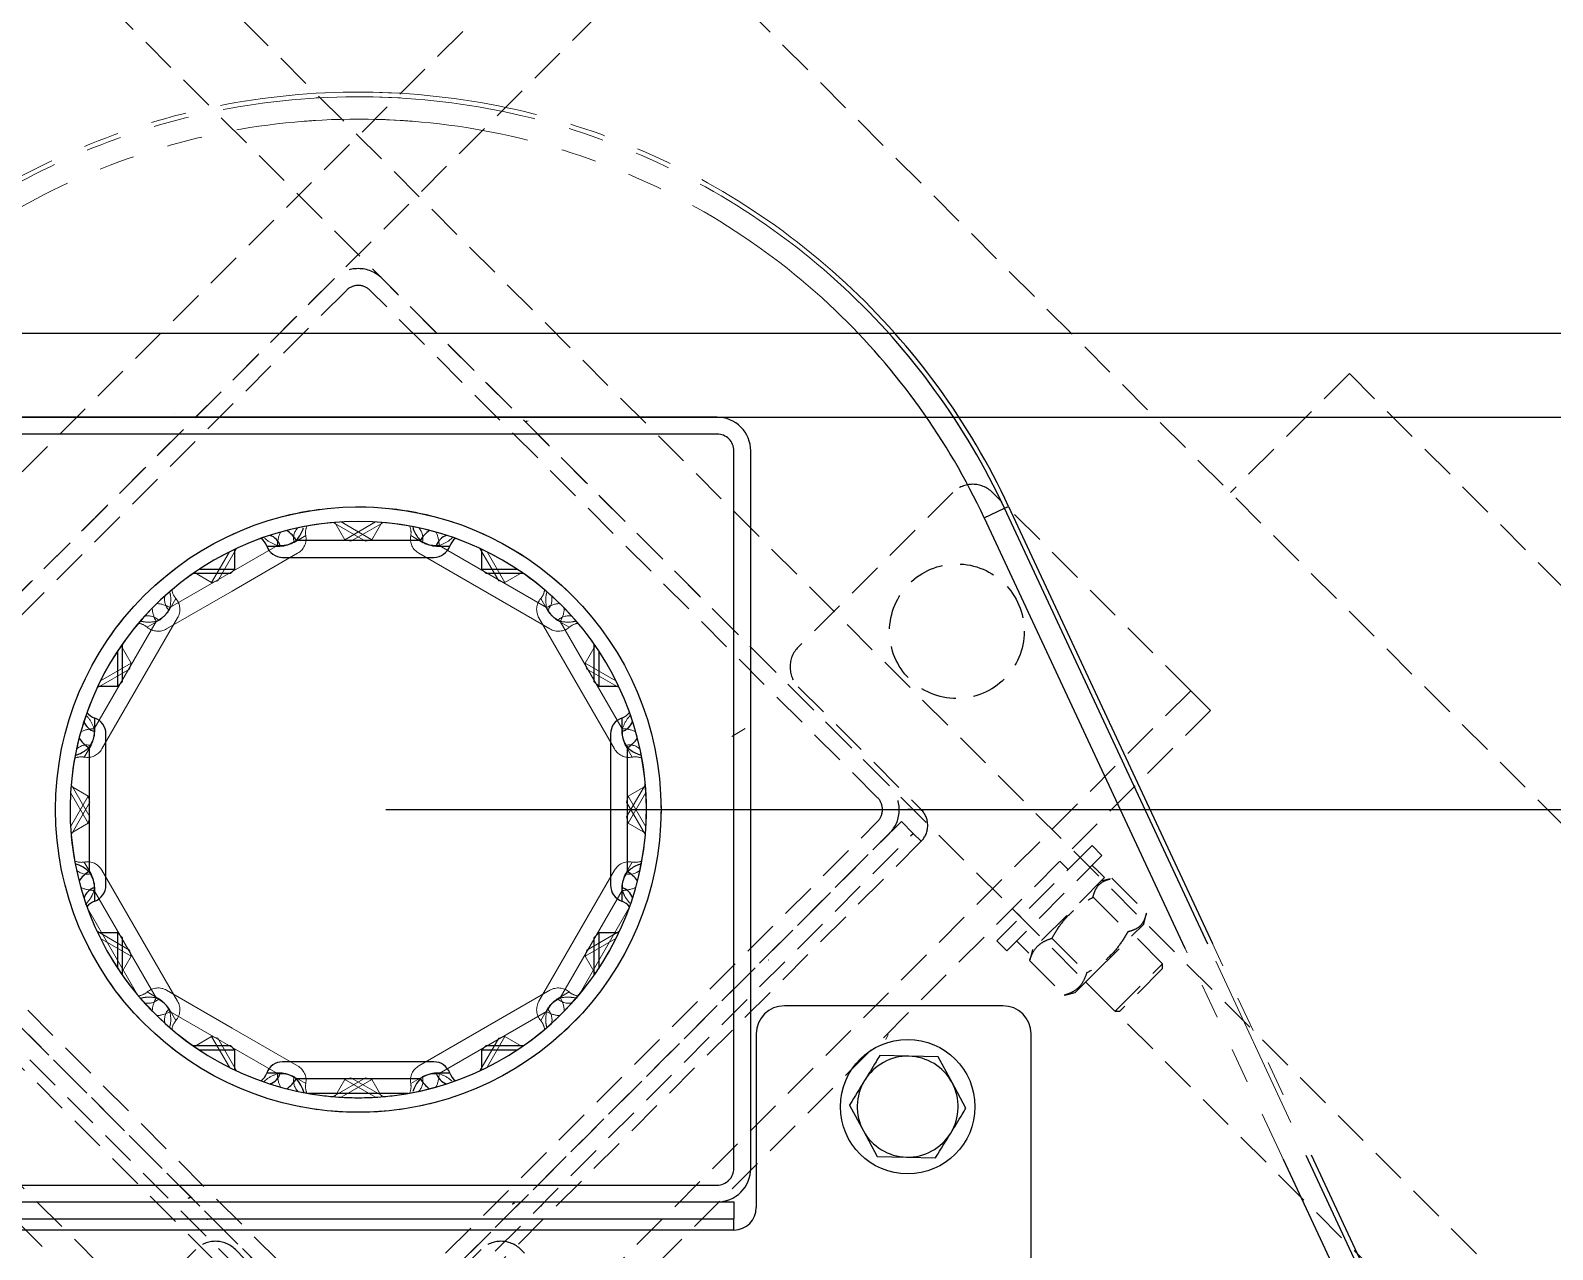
# Model space of a CAD drawing. Header units: millimetres. Extents: x -962 to 79815, y -55582 to 115780.
# Drawn here: x 15394 to 16059, y -33175 to -32642 of the extents above; entities that cross this region are included whole.
import ezdxf

# ---------------------------------------------------------------- set-up
doc = ezdxf.new("R2010")
doc.units = ezdxf.units.MM
doc.linetypes.add('HIDDEN', pattern=[9.525, 6.35, -3.175])
doc.linetypes.add('PHANTOM', pattern=[63.5, 31.75, -6.35, 6.35, -6.35, 6.35, -6.35])
doc.layers.add('01-Dimension', color=4, linetype='Continuous')
doc.layers.add('02-Rotation', color=6, linetype='HIDDEN')
doc.styles.add('GreenexSolar', font='gbeitc.shx', dxfattribs={"width": 0.8, "height": 576.977143})
doc.dimstyles.new('GreenexSolar', dxfattribs={"dimtxt": 3, "dimasz": 1, "dimexe": 0.18, "dimexo": 0.0625, "dimgap": 0.09, "dimtad": 1, "dimtih": 1, "dimtoh": 1, "dimdec": 0, "dimzin": 0, "dimdsep": 46, "dimtxsty": 'GreenexSolar', "dimblk": 'ARCHTICK', "dimcen": 0.09, "dimclrd": 4, "dimclre": 4, "dimclrt": 3, "dimadec": 0, "dimazin": 0, "dimtfac": 1, "dimtdec": 4, "dimtofl": 0, "dimtmove": 0, "dimatfit": 3, "dimfxl": 1, "dimtolj": 1, "dimtzin": 0, "dimarcsym": 0})

# ---------------------------------------------------------------- blocks, each defined once
blk = doc.blocks.new('*U167')
for p, q in [((-1800, 85), (1800, 85)), ((-1800, 70), (1800, 70)), ((115, -35), (76, -35)), ((71, -40), (71, -71)), ((120, -90), (120, -40)), ((-62, -70), (62, -70)), ((-30.32, -69.34), (-30.09, -69.21)), ((-30.09, -69.21), (-29.97, -69.35)), ((62, -70), (67, -70)), ((67, -70), (67, -73)), ((-67, -73), (67, -73)), ((32.73, -70.75), (32.69, -70.71)), ((67, -75), (67, -73)), ((67, -75), (-67, -75))]:
    blk.add_line(p, q)
for points in [[(-70, 64), (-70, -64, 0.414214), (-64, -70), (64, -70, 0.414214), (70, -64), (70, 64, 0.414214), (64, 70), (-64, 70, 0.414214)], [(-67, 64), (-67, -64, 0.414214), (-64, -67), (64, -67, 0.414214), (67, -64), (67, 64, 0.414214), (64, 67), (-64, 67, 0.414214)]]:
    blk.add_lwpolyline(points, format="xyb", close=True)
blk.add_circle((98, -53), 12)
for centre, radius, start, end in [((76, -40), 5, 90, 180), ((115, -40), 5, 0, 90), ((67, -71), 4, 270, 0)]:
    blk.add_arc(centre, radius, start, end)
blk = doc.blocks.new('*U168')
for p, q in [((-1332.9, -1212.69), (1212.69, 1332.9)), ((-1322.29, -1223.29), (1223.29, 1322.29)), ((106.07, 56.57), (78.49, 28.99)), ((148.49, 21.21), (113.14, 56.57)), ((78.49, 21.92), (100.41, 0)), ((148.49, 21.21), (-21.21, -148.49)), ((152.03, 17.68), (148.49, 21.21)), ((152.03, 17.68), (-17.68, -152.03)), ((93.34, -5.66), (96.87, -2.12)), ((96.87, -2.12), (98.99, -4.24)), ((4.24, -98.99), (98.99, -4.24)), ((100.41, -5.66), (98.99, -4.24)), ((5.66, -93.34), (93.34, -5.66)), ((100.41, -5.66), (5.66, -100.41)), ((130.89, -6.43), (113.91, -23.41)), ((132.65, -8.2), (130.89, -6.43)), ((132.65, -8.2), (115.68, -25.17)), ((126.64, -10.68), (125.16, -9.19)), ((133.11, -12.13), (119.61, -25.63)), ((133.11, -12.13), (132.29, -11.31)), ((134.12, -12.34), (132.46, -12.78)), ((134.42, -12.26), (140.61, -18.46)), ((131.07, -15.62), (137.26, -21.81)), ((116.67, -17.68), (118.16, -19.16)), ((140.1, -20.42), (140.61, -18.46)), ((131.21, -29.3), (140.1, -20.42)), ((113.91, -23.41), (115.68, -25.17)), ((117.42, -23.44), (119.61, -25.63)), ((123.73, -22.96), (129.92, -29.15)), ((143.47, -27.51), (138.24, -22.27)), ((73.17, -26.88), (73.11, -26.88)), ((119.83, -26.62), (119.74, -26.94)), ((119.74, -26.94), (125.94, -33.13)), ((120.26, -24.98), (119.82, -26.64)), ((127.9, -32.62), (131.21, -29.3)), ((134.99, -35.99), (143.47, -27.51)), ((143.47, -28.35), (135.84, -35.99)), ((143.47, -28.35), (143.47, -27.51)), ((129.75, -30.76), (134.99, -35.99)), ((125.94, -33.13), (126.25, -33.05)), ((126.24, -33.06), (127.9, -32.62)), ((134.99, -35.99), (135.84, -35.99)), ((27.59, -70.47), (27.66, -70.22)), ((27.66, -70.22), (27.84, -70.23)), ((-28.99, -78.49), (-56.57, -106.07)), ((0, -100.41), (-21.92, -78.49))]:
    blk.add_line(p, q)
for points in [[(-94.75, -4.24), (-4.24, -94.75, 0.414214), (4.24, -94.75), (94.75, -4.24, 0.414214), (94.75, 4.24), (4.24, 94.75, 0.414214), (-4.24, 94.75), (-94.75, 4.24, 0.414214)], [(-92.63, -2.12), (-2.12, -92.63, 0.414214), (2.12, -92.63), (92.63, -2.12, 0.414214), (92.63, 2.12), (2.12, 92.63, 0.414214), (-2.12, 92.63), (-92.63, 2.12, 0.414214)]]:
    blk.add_lwpolyline(points, format="xyb", close=True)
blk.add_circle((106.77, 31.82), 12)
for centre, radius, start, end in [((109.6, 53.03), 5, 45, 135), ((82.02, 25.46), 5, 135, 225), ((97.58, -2.83), 4, 315, 45), ((-25.46, -82.02), 5, 45, 135)]:
    blk.add_arc(centre, radius, start, end)
for centre, start_param, end_param in [((126.36, -18.88), 4.817149, 4.935609), ((124.17, -16.69), 4.723073, 4.747082)]:
    blk.add_ellipse(centre, major_axis=(-10.98, 12.4), ratio=0.574531, start_param=start_param, end_param=end_param)
for points, knots in [([(131.07, -15.62), (131.12, -15.39), (131.29, -14.72), (131.76, -13.76), (132.67, -12.82), (133.62, -12.53), (134.13, -12.38)], [0, 0, 0, 0, 0.139472, 0.405139, 0.677302, 1, 1, 1, 1]), ([(123.73, -22.96), (124.2, -22.15), (125.16, -20.53), (126.94, -18.51), (128.94, -16.86), (130.36, -16.03), (131.07, -15.62)], [0, 0, 0, 0, 0.2646054, 0.5349487, 0.7653436, 1, 1, 1, 1]), ([(140.61, -18.46), (140.34, -19.26), (140.06, -20.19), (139.12, -21.11), (138.17, -21.58), (137.49, -21.75), (137.26, -21.81)], [0, 0, 0, 0, 0.322696, 0.588035, 0.860528, 1, 1, 1, 1]), ([(119.74, -26.94), (119.92, -26.43), (120.29, -25.4), (121.21, -24.24), (122.37, -23.43), (123.27, -23.11), (123.73, -22.96)], [0, 0, 0, 0, 0.264605, 0.534949, 0.765344, 1, 1, 1, 1]), ([(137.26, -21.81), (136.79, -22.61), (135.83, -24.23), (134.04, -26.26), (132.04, -27.91), (130.63, -28.73), (129.92, -29.15)], [0, 0, 0, 0, 0.2646054, 0.5349487, 0.7653436, 1, 1, 1, 1]), ([(129.92, -29.15), (129.74, -29.66), (129.37, -30.69), (128.46, -31.85), (127.29, -32.66), (126.39, -32.98), (125.94, -33.13)], [0, 0, 0, 0, 0.264605, 0.534949, 0.765344, 1, 1, 1, 1])]:
    blk.add_open_spline(points, degree=3, knots=knots)
blk = doc.blocks.new('*U169')
for p, q in [((-1554.22, 1766.35), (1766.35, -1554.22)), ((-1212.69, 1332.9), (1332.9, -1212.69)), ((-1223.29, 1322.29), (1322.29, -1223.29)), ((176.78, 77.78), (155.56, 56.57)), ((176.78, 77.78), (1787.57, -1533.01)), ((21.21, -148.49), (-148.49, 21.21)), ((17.68, -152.03), (-152.03, 17.68)), ((-98.99, -4.24), (-4.24, -98.99)), ((-5.66, -100.41), (-100.41, -5.66)), ((-93.34, -5.66), (-5.66, -93.34)), ((-26.88, -73.17), (-26.88, -73.11)), ((21.92, -78.49), (0, -100.41)), ((56.57, -106.07), (28.99, -78.49))]:
    blk.add_line(p, q)
for points in [[(-4.24, 94.75), (-94.75, 4.24, 0.414214), (-94.75, -4.24), (-4.24, -94.75, 0.414214), (4.24, -94.75), (94.75, -4.24, 0.414214), (94.75, 4.24), (4.24, 94.75, 0.414214)], [(-2.12, 92.63), (-92.63, 2.12, 0.414214), (-92.63, -2.12), (-2.12, -92.63, 0.414214), (2.12, -92.63), (92.63, -2.12, 0.414214), (92.63, 2.12), (2.12, 92.63, 0.414214)]]:
    blk.add_lwpolyline(points, format="xyb", close=True)
blk.add_arc((25.46, -82.02), 5, 45, 135)
blk = doc.blocks.new('*U170')
at = {"color": 8, "linetype": 'PHANTOM', "lineweight": 18}
for p, q in [((-32.73, 70.75), (-32.69, 70.71)), ((30.09, 69.21), (29.97, 69.35)), ((30.09, 69.21), (30.32, 69.34)), ((-11.44, 47.67), (-9.36, 48.87)), ((9.36, 48.87), (11.44, 47.67)), ((-33.74, 35.56), (-32.54, 37.64)), ((32.54, 37.64), (33.74, 35.56)), ((-37.64, 32.54), (-35.56, 33.74)), ((35.56, 33.74), (37.64, 32.54)), ((127.72, 27.02), (126.64, 29.35)), ((124.2, 25.12), (125.28, 22.8)), ((-48.87, 9.36), (-47.67, 11.44)), ((47.67, 11.44), (48.87, 9.36)), ((134.41, 3.23), (172.45, -78.36)), ((166.37, -55.84), (140.19, 0.3)), ((-47.67, -11.44), (-48.87, -9.36)), ((48.87, -9.36), (47.67, -11.44)), ((-39.39, -33.02), (-48.29, -17.6)), ((48.29, -17.6), (39.39, -33.02)), ((-35.56, -33.74), (-37.64, -32.54)), ((37.64, -32.54), (35.56, -33.74)), ((-32.54, -37.64), (-33.74, -35.56)), ((33.74, -35.56), (32.54, -37.64)), ((94.5, -40.13), (94.1, -41.04)), ((-9.36, -48.87), (-11.44, -47.67)), ((11.44, -47.67), (9.36, -48.87)), ((-30.32, -69.34), (-30.09, -69.21)), ((-30.09, -69.21), (-29.97, -69.35))]:
    blk.add_line(p, q, dxfattribs=at)
at = {"color": 7, "linetype": 'Continuous', "lineweight": 25}
for p, q in [((111.64, 52.06), (115.26, 53.75)), ((115.26, 53.75), (116.01, 54.1)), ((116.01, 54.1), (152.38, -23.9)), ((-22, 42.9), (-22, 46.46)), ((11.06, 48), (-11.06, 48)), ((22, 46.46), (22, 42.9)), ((-13.5, 45), (13.5, 45)), ((-22.8, 42.1), (-29.49, 42.1)), ((-28.32, 42.9), (-22, 42.9)), ((-22.8, 42.1), (-22, 42.9)), ((22, 42.9), (22.8, 42.1)), ((22, 42.9), (28.32, 42.9)), ((29.49, 42.1), (22.8, 42.1)), ((-42.9, 22), (-42.9, 28.32)), ((-42.1, 29.49), (-42.1, 22.8)), ((42.1, 22.8), (42.1, 29.49)), ((42.9, 28.32), (42.9, 22)), ((-46.46, 22), (-42.9, 22)), ((-42.9, 22), (-42.1, 22.8)), ((42.1, 22.8), (42.9, 22)), ((42.9, 22), (46.46, 22)), ((-48, 11.06), (-48, -11.06)), ((-45, 0), (-45, 13.5)), ((45, 13.5), (45, -13.5)), ((48, -11.06), (48, 11.06)), ((-45, -13.5), (-45, 0)), ((98.53, 0), (98.01, 0)), ((98.53, 0), (98.68, 0)), ((98.68, 0), (102.67, 0)), ((-42.9, -22), (-46.46, -22)), ((-42.1, -22.8), (-42.9, -22)), ((-42.9, -28.32), (-42.9, -22)), ((-42.1, -22.8), (-42.1, -29.49)), ((42.9, -22), (42.1, -22.8)), ((42.1, -29.49), (42.1, -22.8)), ((46.46, -22), (42.9, -22)), ((42.9, -22), (42.9, -28.32)), ((115, -35), (76, -35)), ((71, -40), (71, -71)), ((120, -90), (120, -40)), ((-29.49, -42.1), (-22.8, -42.1)), ((-22, -42.9), (-28.32, -42.9)), ((-22, -42.9), (-22.8, -42.1)), ((-22, -46.46), (-22, -42.9)), ((22.8, -42.1), (22, -42.9)), ((22, -42.9), (22, -46.46)), ((28.32, -42.9), (22, -42.9)), ((22.8, -42.1), (29.49, -42.1)), ((13.5, -45), (-13.5, -45)), ((98.23, -44), (93.03, -43.87)), ((103.42, -44.13), (98.23, -44)), ((105.91, -48.7), (103.42, -44.13)), ((-11.06, -48), (11.06, -48)), ((108.39, -53.26), (105.91, -48.7)), ((87.61, -52.74), (90.09, -57.3)), ((90.09, -57.3), (92.58, -61.87)), ((92.58, -61.87), (97.77, -62)), ((97.77, -62), (102.97, -62.13)), ((169.94, -61.57), (187.51, -99.23)), ((-62, -70), (62, -70)), ((62, -70), (67, -70)), ((67, -70), (67, -73)), ((-67, -73), (67, -73)), ((67, -75), (67, -73)), ((67, -75), (-67, -75))]:
    blk.add_line(p, q, dxfattribs=at)
at = {"color": 8, "linetype": 'Continuous', "lineweight": 25}
for p, q in [((111.64, 52.06), (147.43, -24.7)), ((151.53, -24.03), (115.26, 53.75)), ((-16.33, 47), (-13.93, 47)), ((13.93, 47), (16.33, 47)), ((-47, 13.93), (-47, 16.33)), ((47, 16.33), (47, 13.93)), ((-47, -16.33), (-47, -13.93)), ((47, -13.93), (47, -16.33)), ((-13.93, -47), (-16.33, -47)), ((16.33, -47), (13.93, -47)), ((8.9, -50.63), (-8.9, -50.63)), ((165, -62.37), (182.25, -99.37)), ((185.88, -97.68), (169.1, -61.7))]:
    blk.add_line(p, q, dxfattribs=at)
at = {"color": 7, "linetype": 'PHANTOM', "lineweight": 18}
for p, q in [((1.3, 47.86), (-4.49, 51.21)), ((-4.18, 51.23), (-2.4, 48.15)), ((-3.07, 51.31), (2.4, 48.15)), ((-2.4, 48.15), (3.07, 51.31)), ((4.49, 51.21), (-1.3, 47.86)), ((2.4, 48.15), (4.18, 51.23)), ((-14.42, 47.1), (-33.58, 36.04)), ((-21.71, 46.59), (-25.06, 40.8)), ((-2.4, 48.15), (-1.3, 47.86)), ((1.3, 47.86), (2.4, 48.15)), ((33.58, 36.04), (14.42, 47.1)), ((25.06, 40.8), (21.71, 46.59)), ((-26.15, 40.5), (-22.99, 45.97)), ((-22.5, 38.97), (-10.81, 45.72)), ((10.81, 45.72), (34.19, 32.22)), ((22.99, 45.97), (26.15, 40.5)), ((-29.23, 42.28), (-26.15, 40.5)), ((-26.15, 40.5), (-25.06, 40.8)), ((25.06, 40.8), (26.15, 40.5)), ((26.15, 40.5), (29.23, 42.28)), ((-34.19, 32.22), (-22.5, 38.97)), ((-36.04, 33.58), (-47.1, 14.42)), ((-45.72, 10.81), (-32.22, 34.19)), ((32.22, 34.19), (45.72, 10.81)), ((47.1, 14.42), (36.04, 33.58)), ((127.14, 30.22), (128.42, 27.47)), ((-40.5, 26.15), (-42.28, 29.23)), ((42.28, 29.23), (40.5, 26.15)), ((-40.8, 25.06), (-46.59, 21.71)), ((-45.97, 22.99), (-40.5, 26.15)), ((-40.8, 25.06), (-40.5, 26.15)), ((40.5, 26.15), (40.8, 25.06)), ((40.5, 26.15), (45.97, 22.99)), ((46.59, 21.71), (40.8, 25.06)), ((129.52, 25.13), (130.23, 23.59)), ((69.02, 14.45), (66.62, 13.06)), ((-48.15, -2.4), (-51.31, 3.07)), ((-48.15, 2.4), (-51.23, 4.18)), ((-51.21, 4.49), (-47.86, -1.3)), ((47.86, -1.3), (51.21, 4.49)), ((51.23, 4.18), (48.15, 2.4)), ((51.31, 3.07), (48.15, -2.4)), ((-51.31, -3.07), (-48.15, 2.4)), ((-47.86, 1.3), (-51.21, -4.49)), ((-47.86, 1.3), (-48.15, 2.4)), ((48.15, 2.4), (47.86, 1.3)), ((51.21, -4.49), (47.86, 1.3)), ((48.15, 2.4), (51.31, -3.07)), ((140.81, 0.9), (166.87, -54.98)), ((-51.23, -4.18), (-48.15, -2.4)), ((-48.15, -2.4), (-47.86, -1.3)), ((47.86, -1.3), (48.15, -2.4)), ((48.15, -2.4), (51.23, -4.18)), ((-32.22, -34.19), (-45.72, -10.81)), ((45.72, -10.81), (32.22, -34.19)), ((-47.1, -14.42), (-36.04, -33.58)), ((36.04, -33.58), (47.1, -14.42)), ((-46.59, -21.71), (-40.8, -25.06)), ((40.8, -25.06), (46.59, -21.71)), ((-40.5, -26.15), (-45.97, -22.99)), ((45.97, -22.99), (40.5, -26.15)), ((-42.28, -29.23), (-40.5, -26.15)), ((-40.5, -26.15), (-40.8, -25.06)), ((40.8, -25.06), (40.5, -26.15)), ((40.5, -26.15), (42.28, -29.23)), ((-22.5, -38.97), (-34.19, -32.22)), ((34.19, -32.22), (10.81, -45.72)), ((-33.58, -36.04), (-14.42, -47.1)), ((14.42, -47.1), (33.58, -36.04)), ((-26.15, -40.5), (-29.23, -42.28)), ((-25.06, -40.8), (-26.15, -40.5)), ((-22.99, -45.97), (-26.15, -40.5)), ((-10.81, -45.72), (-22.5, -38.97)), ((26.15, -40.5), (22.99, -45.97)), ((26.15, -40.5), (25.06, -40.8)), ((29.23, -42.28), (26.15, -40.5)), ((-25.06, -40.8), (-21.71, -46.59)), ((21.71, -46.59), (25.06, -40.8)), ((-4.49, -51.21), (1.3, -47.86)), ((-2.4, -48.15), (-4.18, -51.23)), ((2.4, -48.15), (-3.07, -51.31)), ((-1.3, -47.86), (-2.4, -48.15)), ((3.07, -51.31), (-2.4, -48.15)), ((-1.3, -47.86), (4.49, -51.21)), ((2.4, -48.15), (1.3, -47.86)), ((4.18, -51.23), (2.4, -48.15))]:
    blk.add_line(p, q, dxfattribs=at)
at = {"color": 7, "linetype": 'Continuous', "lineweight": 25}
for centre, radius in [((0, 0), 54), ((98, -53), 12)]:
    blk.add_circle(centre, radius, dxfattribs=at)
at = {"color": 7, "linetype": 'PHANTOM', "lineweight": 18}
blk.add_circle((0, 0), 54, dxfattribs=at)
blk.add_circle((0, 0), 54, dxfattribs=at)
for centre, radius, start, end in [((0, 0), 128, 86.8471, 132.8091), ((0, 0), 128, 47.1909, 93.1529), ((0, 0), 51.4, 216.752, 203.248), ((0, 0), 51.4, 336.752, 323.248), ((-6.41, 49.42), 3, 157.2391, 190.5288), ((6.41, 49.42), 3, 349.4712, 22.7609), ((-12.31, 48.32), 3, 300, 10.5288), ((12.31, 48.32), 3, 169.4712, 240), ((-30.26, 39.59), 3, 187.2391, 220.5288), ((30.26, 39.59), 3, 319.4712, 352.7609), ((-34.82, 35.69), 3, 330, 40.5288), ((34.82, 35.69), 3, 139.4712, 210), ((-39.59, 30.26), 3, 49.4712, 82.7609), ((39.59, 30.26), 3, 97.2391, 130.5288), ((-35.69, 34.82), 3, 229.4712, 300), ((35.69, 34.82), 3, 240, 310.5288), ((-49.42, 6.41), 3, 79.4712, 112.7609), ((-48.32, 12.31), 3, 259.4712, 330), ((48.32, 12.31), 3, 210, 280.5288), ((49.42, 6.41), 3, 67.2391, 100.5288), ((-49.42, -6.41), 3, 247.2391, 280.5288), ((-48.32, -12.31), 3, 30, 100.5288), ((48.32, -12.31), 3, 79.4712, 150), ((49.42, -6.41), 3, 259.4712, 292.7609), ((-39.59, -30.26), 3, 277.2391, 310.5288), ((-35.69, -34.82), 3, 60, 130.5288), ((35.69, -34.82), 3, 49.4712, 120), ((39.59, -30.26), 3, 229.4712, 262.7609), ((-34.82, -35.69), 3, 319.4712, 30), ((34.82, -35.69), 3, 150, 220.5288), ((-30.26, -39.59), 3, 139.4712, 172.7609), ((30.26, -39.59), 3, 7.2391, 40.5288), ((-12.31, -48.32), 3, 349.4712, 60), ((12.31, -48.32), 3, 120, 190.5288), ((-6.41, -49.42), 3, 169.4712, 202.7609), ((6.41, -49.42), 3, 337.2391, 10.5288)]:
    blk.add_arc(centre, radius, start, end, dxfattribs=at)
at = {"color": 8, "linetype": 'PHANTOM', "lineweight": 18}
for centre, radius, start, end in [((0, 0), 127.18, 86.605, 132.9591), ((0, 0), 127.18, 47.0409, 93.395), ((0, 0), 123.18, 85.3697, 133.7201), ((0, 0), 123.18, 46.2799, 94.6303), ((-9.06, 47.12), 5.36, 153.7044, 180.2306), ((-8.83, 48.4), 2.71, 136.8089, 195.7466), ((8.77, 48.39), 2.76, 344.9164, 42.5281), ((9.09, 47.13), 5.33, 359.6879, 26.3772), ((-31.85, 37.5), 2.71, 166.8089, 225.7466), ((31.79, 37.52), 2.76, 314.9164, 12.5281), ((-31.41, 36.28), 5.36, 183.7044, 210.2306), ((-36.27, 31.44), 5.33, 59.6879, 86.3772), ((36.28, 31.41), 5.36, 93.7044, 120.2306), ((31.44, 36.27), 5.33, 329.6879, 356.3772), ((-37.52, 31.79), 2.76, 44.9164, 102.5281), ((37.5, 31.85), 2.71, 76.8089, 135.7466), ((-47.13, 9.09), 5.33, 89.6879, 116.3772), ((47.12, 9.06), 5.36, 63.7044, 90.2306), ((-48.39, 8.77), 2.76, 74.9164, 132.5281), ((48.4, 8.83), 2.71, 46.8089, 105.7466), ((-48.4, -8.83), 2.71, 226.8089, 285.7466), ((48.4, -8.83), 2.71, 254.2534, 313.1911), ((-47.12, -9.06), 5.36, 243.7044, 270.2306), ((47.12, -9.06), 5.36, 269.7694, 296.2956), ((-37.5, -31.85), 2.71, 256.8089, 315.7466), ((-31.41, -36.28), 5.36, 149.7694, 176.2956), ((37.52, -31.79), 2.76, 224.9164, 282.5281), ((31.41, -36.28), 5.36, 3.7044, 30.2306), ((-36.28, -31.41), 5.36, 273.7044, 300.2306), ((-31.85, -37.5), 2.71, 134.2534, 193.1911), ((36.27, -31.44), 5.33, 239.6879, 266.3772), ((31.85, -37.5), 2.71, 346.8089, 45.7466), ((-9.09, -47.13), 5.33, 179.6879, 206.3772), ((-8.77, -48.39), 2.76, 164.9164, 222.5281), ((8.83, -48.4), 2.71, 316.8089, 15.7466), ((9.06, -47.12), 5.36, 333.7044, 0.2306)]:
    blk.add_arc(centre, radius, start, end, dxfattribs=at)
at = {"color": 8, "linetype": 'Continuous', "lineweight": 25}
for centre, radius, start, end in [((0, 0), 127.18, 25, 47.0409), ((0, 0), 123.18, 25, 46.2799), ((-16.6, 46.29), 2.76, 14.9164, 72.5281), ((-15.69, 45.36), 5.33, 29.6879, 56.3772), ((15.71, 45.34), 5.36, 123.7044, 150.2306), ((16.55, 46.33), 2.71, 106.8089, 165.7466), ((-46.33, 16.55), 2.71, 196.8089, 255.7466), ((46.29, 16.6), 2.76, 284.9164, 342.5281), ((-45.34, 15.71), 5.36, 213.7044, 240.2306), ((45.36, 15.69), 5.33, 299.6879, 326.3772), ((-45.36, -15.69), 5.33, 119.6879, 146.3772), ((45.34, -15.71), 5.36, 33.7044, 60.2306), ((-46.29, -16.6), 2.76, 104.9164, 162.5281), ((46.33, -16.55), 2.71, 16.8089, 75.7466), ((-16.55, -46.33), 2.71, 286.8089, 345.7466), ((-15.71, -45.34), 5.36, 303.7044, 330.2306), ((15.71, -45.34), 5.36, 209.7694, 236.2956), ((16.55, -46.33), 2.71, 194.2534, 253.1911)]:
    blk.add_arc(centre, radius, start, end, dxfattribs=at)
at = {"color": 7, "linetype": 'Continuous', "lineweight": 25}
for centre, radius, start, end in [((0, 0), 128, 25, 47.1909), ((0, 0), 51.4, 276.752, 263.248), ((-19.16, 46), 3, 19.4712, 52.7609), ((-13.5, 48), 3, 199.4712, 270), ((13.5, 48), 3, 270, 340.5288), ((19.16, 46), 3, 127.2391, 160.5288), ((-46, 19.16), 3, 217.2391, 250.5288), ((-48, 13.5), 3, 0, 70.5288), ((48, 13.5), 3, 109.4712, 180), ((46, 19.16), 3, 289.4712, 322.7609), ((-48, -13.5), 3, 289.4712, 0), ((48, -13.5), 3, 180, 250.5288), ((-46, -19.16), 3, 109.4712, 142.7609), ((46, -19.16), 3, 37.2391, 70.5288), ((76, -40), 5, 90, 180), ((115, -40), 5, 0, 90), ((-13.5, -48), 3, 90, 160.5288), ((13.5, -48), 3, 19.4712, 90), ((98, -53), 9, 88.5445, 148.5445), ((98, -53), 9, 28.5445, 88.5445), ((-19.16, -46), 3, 307.2391, 340.5288), ((19.16, -46), 3, 199.4712, 232.7609), ((98, -53), 9, 148.5445, 208.5445), ((98, -53), 9, 328.5445, 28.5445), ((98, -53), 9, 208.5445, 268.5445), ((98, -53), 9, 268.5445, 328.5445), ((67, -71), 4, 270, 0)]:
    blk.add_arc(centre, radius, start, end, dxfattribs=at)
at = {"color": 8, "linetype": 'Continuous', "lineweight": 25}
for points, knots in [([(-11.06, 48), (-10.63, 48.55), (-10.09, 49.23), (-9.81, 50.12), (-9.76, 50.29)], [0, 0, 0, 0, 0.807281, 1, 1, 1, 1]), ([(9.73, 50.38), (9.79, 50.18), (10.08, 49.25), (10.63, 48.55), (11.06, 48)], [0, 0, 0, 0, 0.2180544, 1, 1, 1, 1]), ([(-50.31, 9.75), (-50.13, 9.8), (-49.23, 10.09), (-48.55, 10.63), (-48, 11.06)], [0, 0, 0, 0, 0.1990282, 1, 1, 1, 1]), ([(48, 11.06), (48.55, 10.63), (49.27, 10.07), (50.22, 9.77), (50.45, 9.7)], [0, 0, 0, 0, 0.762214, 1, 1, 1, 1]), ([(-48, -11.06), (-48.55, -10.63), (-49.28, -10.06), (-50.23, -9.77), (-50.47, -9.7)], [0, 0, 0, 0, 0.7565419, 1, 1, 1, 1]), ([(50.3, -9.75), (50.13, -9.81), (49.23, -10.09), (48.55, -10.63), (48, -11.06)], [0, 0, 0, 0, 0.196782, 1, 1, 1, 1]), ([(11.06, -48), (10.76, -48.38), (10.23, -49.04), (9.91, -49.91), (9.76, -50.29)], [0, 0, 0, 0, 0.565448, 1, 1, 1, 1])]:
    blk.add_open_spline(points, degree=3, knots=knots, dxfattribs=at)
at = {"color": 8, "linetype": 'PHANTOM', "lineweight": 18}
for points, knots in [([(-16.71, 48.45), (-16.58, 48.32), (-15.88, 47.68), (-15.07, 47.36), (-14.42, 47.1)], [0, 0, 0, 0, 0.199028, 1, 1, 1, 1]), ([(14.42, 47.1), (15.07, 47.36), (15.92, 47.7), (16.65, 48.38), (16.82, 48.54)], [0, 0, 0, 0, 0.762214, 1, 1, 1, 1]), ([(-33.58, 36.04), (-33.48, 36.73), (-33.35, 37.64), (-33.58, 38.62), (-33.63, 38.86)], [0, 0, 0, 0, 0.7565419, 1, 1, 1, 1]), ([(33.6, 38.69), (33.56, 38.51), (33.35, 37.59), (33.48, 36.73), (33.58, 36.04)], [0, 0, 0, 0, 0.196782, 1, 1, 1, 1]), ([(-38.76, 33.61), (-38.56, 33.57), (-37.61, 33.35), (-36.73, 33.48), (-36.04, 33.58)], [0, 0, 0, 0, 0.218054, 1, 1, 1, 1]), ([(36.04, 33.58), (36.73, 33.48), (37.58, 33.35), (38.5, 33.55), (38.67, 33.59)], [0, 0, 0, 0, 0.807281, 1, 1, 1, 1]), ([(-47.1, 14.42), (-47.36, 15.07), (-47.68, 15.87), (-48.31, 16.56), (-48.43, 16.7)], [0, 0, 0, 0, 0.807281, 1, 1, 1, 1]), ([(48.49, 16.77), (48.35, 16.61), (47.69, 15.9), (47.36, 15.07), (47.1, 14.42)], [0, 0, 0, 0, 0.218054, 1, 1, 1, 1]), ([(47.1, -14.42), (47.27, -14.87), (47.58, -15.66), (48.18, -16.38), (48.43, -16.69)], [0, 0, 0, 0, 0.565448, 1, 1, 1, 1]), ([(-36.04, -33.58), (-36.51, -33.51), (-37.35, -33.38), (-38.27, -33.53), (-38.67, -33.6)], [0, 0, 0, 0, 0.565448, 1, 1, 1, 1]), ([(-33.6, -38.7), (-33.56, -38.51), (-33.35, -37.59), (-33.48, -36.73), (-33.58, -36.04)], [0, 0, 0, 0, 0.199028, 1, 1, 1, 1]), ([(33.58, -36.04), (33.48, -36.73), (33.35, -37.64), (33.57, -38.61), (33.63, -38.84)], [0, 0, 0, 0, 0.762214, 1, 1, 1, 1]), ([(-14.42, -47.1), (-15.07, -47.36), (-15.92, -47.71), (-16.66, -48.39), (-16.84, -48.55)], [0, 0, 0, 0, 0.756542, 1, 1, 1, 1]), ([(16.71, -48.44), (16.57, -48.32), (15.88, -47.68), (15.07, -47.36), (14.42, -47.1)], [0, 0, 0, 0, 0.196782, 1, 1, 1, 1])]:
    blk.add_open_spline(points, degree=3, knots=knots, dxfattribs=at)
at = {"color": 7, "linetype": 'PHANTOM', "lineweight": 18}
for points, knots in [([(-14.42, 47.1), (-13.82, 47.11), (-12.62, 47.12), (-11.83, 47.49), (-11.44, 47.67)], [0, 0, 0, 0, 0.499856, 1, 1, 1, 1]), ([(11.44, 47.67), (11.83, 47.49), (12.62, 47.12), (13.82, 47.11), (14.42, 47.1)], [0, 0, 0, 0, 0.500433, 1, 1, 1, 1]), ([(-36.04, 33.58), (-35.52, 33.88), (-34.49, 34.5), (-33.99, 35.21), (-33.74, 35.56)], [0, 0, 0, 0, 0.4998556, 1, 1, 1, 1]), ([(-35.56, 33.74), (-35.21, 33.99), (-34.5, 34.49), (-33.88, 35.52), (-33.58, 36.04)], [0, 0, 0, 0, 0.500433, 1, 1, 1, 1]), ([(33.58, 36.04), (33.88, 35.52), (34.5, 34.49), (35.21, 33.99), (35.56, 33.74)], [0, 0, 0, 0, 0.499856, 1, 1, 1, 1]), ([(33.74, 35.56), (33.99, 35.21), (34.49, 34.5), (35.52, 33.88), (36.04, 33.58)], [0, 0, 0, 0, 0.500433, 1, 1, 1, 1]), ([(-47.67, 11.44), (-47.49, 11.83), (-47.12, 12.62), (-47.11, 13.82), (-47.1, 14.42)], [0, 0, 0, 0, 0.500433, 1, 1, 1, 1]), ([(47.1, 14.42), (47.11, 13.82), (47.12, 12.62), (47.49, 11.83), (47.67, 11.44)], [0, 0, 0, 0, 0.499856, 1, 1, 1, 1]), ([(-47.1, -14.42), (-47.11, -13.82), (-47.12, -12.62), (-47.49, -11.83), (-47.67, -11.44)], [0, 0, 0, 0, 0.499856, 1, 1, 1, 1]), ([(47.67, -11.44), (47.49, -11.83), (47.12, -12.62), (47.11, -13.82), (47.1, -14.42)], [0, 0, 0, 0, 0.500433, 1, 1, 1, 1]), ([(-48.65, -16.98), (-48.31, -16.57), (-47.64, -15.76), (-47.28, -14.87), (-47.1, -14.42)], [0, 0, 0, 0, 0.500893, 1, 1, 1, 1]), ([(-47.23, -20.29), (-47.03, -20.74), (-46.55, -21.84), (-45.75, -23.45), (-44.92, -24.99), (-44.1, -26.41), (-43.18, -27.89), (-42.19, -29.39), (-41.48, -30.36), (-41.18, -30.76)], [0, 0, 0, 0, 0.122958, 0.296123, 0.445913, 0.554092, 0.703881, 0.877019, 1, 1, 1, 1]), ([(41.18, -30.76), (41.48, -30.36), (42.19, -29.39), (43.18, -27.89), (44.1, -26.41), (44.92, -24.99), (45.75, -23.45), (46.55, -21.84), (47.03, -20.74), (47.23, -20.29)], [0, 0, 0, 0, 0.122958, 0.296123, 0.445913, 0.554092, 0.703881, 0.877019, 1, 1, 1, 1]), ([(-33.74, -35.56), (-33.99, -35.21), (-34.49, -34.5), (-35.52, -33.88), (-36.04, -33.58)], [0, 0, 0, 0, 0.500433, 1, 1, 1, 1]), ([(-33.58, -36.04), (-33.88, -35.52), (-34.5, -34.49), (-35.21, -33.99), (-35.56, -33.74)], [0, 0, 0, 0, 0.499856, 1, 1, 1, 1]), ([(35.56, -33.74), (35.21, -33.99), (34.5, -34.49), (33.88, -35.52), (33.58, -36.04)], [0, 0, 0, 0, 0.500433, 1, 1, 1, 1]), ([(36.04, -33.58), (35.52, -33.88), (34.49, -34.5), (33.99, -35.21), (33.74, -35.56)], [0, 0, 0, 0, 0.499856, 1, 1, 1, 1]), ([(39.03, -33.65), (38.51, -33.56), (37.47, -33.37), (36.52, -33.51), (36.04, -33.58)], [0, 0, 0, 0, 0.500893, 1, 1, 1, 1]), ([(-11.44, -47.67), (-11.83, -47.49), (-12.62, -47.12), (-13.82, -47.11), (-14.42, -47.1)], [0, 0, 0, 0, 0.500433, 1, 1, 1, 1]), ([(14.42, -47.1), (13.82, -47.11), (12.62, -47.12), (11.83, -47.49), (11.44, -47.67)], [0, 0, 0, 0, 0.4998556, 1, 1, 1, 1])]:
    blk.add_open_spline(points, degree=3, knots=knots, dxfattribs=at)
at = {"color": 7, "linetype": 'Continuous', "lineweight": 25}
for points, knots in [([(-13.93, 47), (-13.49, 47.04), (-12.63, 47.12), (-11.58, 47.71), (-11.06, 48)], [0, 0, 0, 0, 0.500433, 1, 1, 1, 1]), ([(11.06, 48), (11.58, 47.71), (12.63, 47.12), (13.49, 47.04), (13.93, 47)], [0, 0, 0, 0, 0.499856, 1, 1, 1, 1]), ([(-48, 11.06), (-47.71, 11.58), (-47.12, 12.63), (-47.04, 13.49), (-47, 13.93)], [0, 0, 0, 0, 0.499856, 1, 1, 1, 1]), ([(47, 13.93), (47.04, 13.49), (47.12, 12.63), (47.71, 11.58), (48, 11.06)], [0, 0, 0, 0, 0.500433, 1, 1, 1, 1]), ([(-47, -13.93), (-47.04, -13.49), (-47.12, -12.63), (-47.71, -11.58), (-48, -11.06)], [0, 0, 0, 0, 0.500433, 1, 1, 1, 1]), ([(48, -11.06), (47.71, -11.58), (47.12, -12.63), (47.04, -13.49), (47, -13.93)], [0, 0, 0, 0, 0.499856, 1, 1, 1, 1]), ([(93.03, -43.87), (92.81, -44.24), (91.91, -45.71), (91, -47.19), (90.32, -48.3)], [0, 0, 0, 0, 0.2530667, 1, 1, 1, 1]), ([(-11.06, -48), (-11.58, -47.71), (-12.63, -47.12), (-13.49, -47.04), (-13.93, -47)], [0, 0, 0, 0, 0.499856, 1, 1, 1, 1]), ([(-9.62, -50.63), (-9.8, -50.13), (-10.17, -49.13), (-10.76, -48.38), (-11.06, -48)], [0, 0, 0, 0, 0.500893, 1, 1, 1, 1]), ([(13.93, -47), (13.49, -47.04), (12.63, -47.12), (11.58, -47.71), (11.06, -48)], [0, 0, 0, 0, 0.500433, 1, 1, 1, 1]), ([(90.32, -48.3), (89.44, -49.75), (88.53, -51.24), (87.64, -52.7), (87.61, -52.74)], [0, 0, 0, 0, 0.973005, 1, 1, 1, 1]), ([(-6.04, -51.05), (-5.55, -51.1), (-4.36, -51.23), (-2.56, -51.35), (-0.82, -51.4), (0.82, -51.4), (2.56, -51.35), (4.36, -51.23), (5.55, -51.1), (6.04, -51.05)], [0, 0, 0, 0, 0.122958, 0.296123, 0.445913, 0.554092, 0.703881, 0.877019, 1, 1, 1, 1]), ([(105.68, -57.7), (106.36, -56.59), (107.27, -55.1), (108.16, -53.63), (108.39, -53.26)], [0, 0, 0, 0, 0.7469333, 1, 1, 1, 1]), ([(102.97, -62.13), (102.99, -62.09), (103.88, -60.63), (104.79, -59.14), (105.68, -57.7)], [0, 0, 0, 0, 0.026995, 1, 1, 1, 1])]:
    blk.add_open_spline(points, degree=3, knots=knots, dxfattribs=at)
blk = doc.blocks.new('_ArchTick')
at = {"color": 0, "linetype": 'ByBlock', "const_width": 0.15}
blk.add_lwpolyline([(-0.5, -0.5), (0.5, 0.5)], dxfattribs=at)
blk = doc.blocks.new('*D172')
at = {"layer": '01-Dimension', "color": 4, "lineweight": -2, "transparency": 16777216}
for p, q in [((15542.28, -32982.48), (16837.03, -32982.48)), ((16822.9, -32982.48), (16822.9, -33884.7)), ((16822.9, -35036.7), (16822.9, -34134.48)), ((15542.28, -35036.7), (16837.03, -35036.7))]:
    blk.add_line(p, q, dxfattribs=at)
at = {"layer": 'Defpoints', "color": 0, "transparency": 16777216}
for p in [(15537.37, -32982.48), (16822.9, -32982.48), (15537.37, -35036.7)]:
    blk.add_point(p, dxfattribs=at)
at = {"layer": '01-Dimension', "color": 4, "lineweight": -2, "transparency": 16777216, "xscale": 78.54582712711982, "yscale": 78.54582712711982, "zscale": 78.54582712711982}
for p, rotation in [((16822.9, -32982.48), 90), ((16822.9, -35036.7), 270)]:
    blk.add_blockref('_ArchTick', p, dxfattribs=dict(at, rotation=rotation))
at = {"layer": '01-Dimension', "color": 3, "transparency": 16777216, "insert": (16822.9, -34009.59), "char_height": 235.637, "attachment_point": 5, "style": 'GreenexSolar'}
blk.add_mtext('\\A1;2054', dxfattribs=at)
blk = doc.blocks.new('00-Greenex-侧视总图-Ext', base_point=(15537.37, -32982.48))
for name in ['*U167', '*U170']:
    blk.add_blockref(name, (15537.37, -32982.48))
at = {"layer": '02-Rotation'}
for name in ['*U168', '*U169']:
    blk.add_blockref(name, (15537.37, -32982.48), dxfattribs=at)
at = {"layer": '01-Dimension'}
dim = blk.add_aligned_dim(p1=(15537.37, -35036.7), p2=(15537.37, -32982.48), distance=-1285.53, dimstyle='GreenexSolar', override={"dimscale": 78.545827}, dxfattribs=at)
dim.commit()
dim.dimension.update_dxf_attribs({"geometry": '*D172', "text_midpoint": (16822.9, -34009.59)})

msp = doc.modelspace()

# ---------------------------------------------------------------- block references
at = {"xscale": 2.448579654963099, "yscale": 2.448579654963099, "zscale": 2.448579654963099}
msp.add_blockref('00-Greenex-侧视总图-Ext', (15537.37, -32982.48), dxfattribs=at)

doc.saveas('drawing.dxf')
